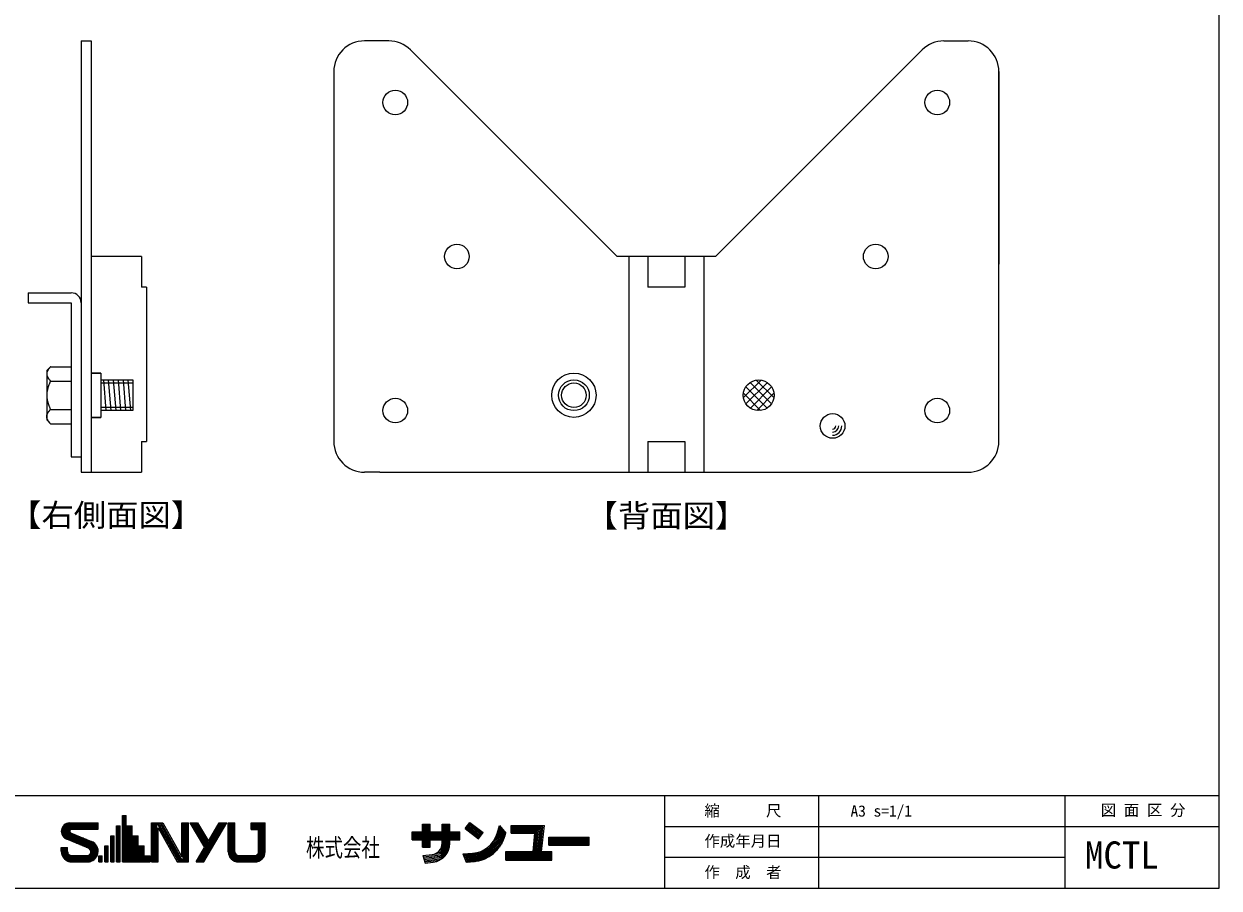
# Model space of a CAD drawing. Units: millimetres on the paper. Extents: x -195 to 195, y -138 to 138.
# Drawn here: x 0.7 to 194.8, y -137.5 to 2.8 of the extents above; entities that cross this region are included whole.
import ezdxf
from ezdxf.enums import TextEntityAlignment as Align

# ---------------------------------------------------------------- set-up
doc = ezdxf.new("R2010")
doc.units = ezdxf.units.MM
for name, color, linetype, lineweight in [('0-2_本体', 7, 'Continuous', 18), ('0-3_稼動片', 7, 'Continuous', 18), ('0-4_ﾎﾞﾙﾄ', 4, 'Continuous', 9), ('0-8_寸法線', 4, 'Continuous', 9), ('F-0_枠図面', 4, 'Continuous', 9)]:
    doc.layers.add(name, color=color, linetype=linetype, lineweight=lineweight)
doc.layers.add('F-2_文字1', color=7, linetype='Continuous')
doc.layers.add('F-3_文字2', color=7, linetype='Continuous')
doc.styles.add('ＭＳ ゴシック', font='')
doc.styles.get('ＭＳ ゴシック').set_extended_font_data('MS Gothic')

msp = doc.modelspace()

# ---------------------------------------------------------------- linework, layer by layer
at = {"layer": '0-2_本体'}
for p, q in [((10, 0), (11.6, 0)), ((11.6, 0), (11.6, -70)), ((59.929, 0), (56, 0)), ((150.071, 0), (154, 0)), ((63.464, -1.464), (97, -35)), ((51, -5), (51, -65)), ((159, -5), (159, -36.255)), ((159, -65), (159, -5)), ((19.8, -35), (11.6, -35)), ((19.8, -35), (19.8, -40)), ((98.9, -35), (98.9, -70)), ((102, -35), (102, -40)), ((108, -35), (108, -40)), ((111.1, -35), (111.1, -70)), ((20.6, -40), (19.8, -40)), ((20.6, -40), (20.6, -65)), ((108, -40), (102, -40)), ((13.2, -53.912), (11.6, -53.912)), ((13.2, -53.912), (13.2, -61.112)), ((11.6, -61.112), (13.2, -61.112)), ((13.2, -61.112), (11.6, -61.112)), ((19.8, -65), (20.6, -65)), ((19.8, -65), (19.8, -70)), ((102, -65), (102, -70)), ((102, -65), (108, -65)), ((108, -65), (108, -70)), ((58.5, -70), (56, -70)), ((58.5, -70), (154, -70))]:
    msp.add_line(p, q, dxfattribs=at)
at = {"layer": '0-2_本体', "color": 4, "lineweight": 9}
for p, q in [((117.531, -57.903), (120.391, -55.043)), ((121.353, -59.615), (117.897, -56.16)), ((117.932, -58.917), (121.404, -55.444)), ((122.068, -58.917), (118.596, -55.444)), ((118.647, -59.615), (122.103, -56.16)), ((122.469, -57.903), (119.609, -55.043)), ((120.316, -59.992), (117.52, -57.197)), ((119.684, -59.992), (122.48, -57.197))]:
    msp.add_line(p, q, dxfattribs=at)
at = {"layer": '0-2_本体'}
for points in [[(10, 0), (10, -70), (19.8, -70)], [(146.536, -1.464), (113, -35), (97, -35)], [(11.6, -53.912), (13.2, -53.912), (13.2, -61.112)]]:
    msp.add_lwpolyline(points, dxfattribs=at)
for centre, radius in [((61, -10), 2), ((149, -10), 2), ((71, -35), 2), ((139, -35), 2), ((90, -57.512), 3.6), ((120, -57.512), 2.5), ((61, -60), 2), ((149, -60), 2), ((132, -62.5), 2)]:
    msp.add_circle(centre, radius, dxfattribs=at)
for centre, start, end in [((56, -5), 90, 180), ((59.929, -5), 45, 90), ((59.929, -5), 45, 90), ((150.071, -5), 90, 135), ((154, -5), 0, 90), ((56, -65), 180, 270), ((154, -65), 270, 0)]:
    msp.add_arc(centre, 5, start, end, dxfattribs=at)
at = {"layer": '0-2_本体', "color": 4, "lineweight": 9}
for radius in [1.5, 1, 0.5]:
    msp.add_arc((132, -62.5), radius, 270, 0, dxfattribs=at)
at = {"layer": '0-3_稼動片'}
for p, q in [((1.4, -40.9), (1.4, -42.5)), ((1.4, -40.9), (8.4, -40.9)), ((1.4, -42.5), (8.4, -42.5)), ((8.4, -42.5), (8.4, -67.5)), ((10, -42.5), (10, -67.5)), ((8.4, -67.5), (10, -67.5))]:
    msp.add_line(p, q, dxfattribs=at)
msp.add_arc((8.4, -42.5), 1.6, 0, 90, dxfattribs=at)
at = {"layer": '0-4_ﾎﾞﾙﾄ'}
for p, q in [((4.4, -53.5), (5, -52.894)), ((5, -55.203), (8.4, -55.203)), ((13.2, -55.012), (18.4, -55.012)), ((13.2, -55.512), (18.4, -55.512)), ((13.6, -55.012), (14, -60.012)), ((14.4, -55.012), (14.8, -60.012)), ((15.2, -55.012), (15.6, -60.012)), ((16, -55.012), (16.4, -60.012)), ((16.8, -55.012), (17.2, -60.012)), ((17.598, -55.012), (18, -60.012)), ((18.4, -55.012), (18.4, -60.012)), ((18.4, -59.512), (13.2, -59.512)), ((18.4, -60.012), (13.2, -60.012)), ((5, -62.131), (4.4, -61.5))]:
    msp.add_line(p, q, dxfattribs=at)
at = {"layer": '0-4_ﾎﾞﾙﾄ', "color": 7, "lineweight": 18}
for p, q in [((4.4, -53.5), (4.4, -61.5)), ((5, -52.894), (8.4, -52.894)), ((5, -62.131), (8.4, -62.131))]:
    msp.add_line(p, q, dxfattribs=at)
at = {"layer": '0-4_ﾎﾞﾙﾄ'}
for points in [[(5, -52.894), (4.982, -52.916), (4.952, -52.956), (4.921, -52.995), (4.891, -53.034), (4.861, -53.073), (4.831, -53.112), (4.801, -53.151), (4.773, -53.19), (4.744, -53.229), (4.716, -53.269), (4.689, -53.308), (4.663, -53.347), (4.638, -53.386), (4.613, -53.425), (4.589, -53.464), (4.567, -53.503), (4.545, -53.543), (4.525, -53.582), (4.506, -53.621), (4.488, -53.66), (4.472, -53.699), (4.457, -53.739), (4.444, -53.778), (4.432, -53.817), (4.422, -53.856), (4.414, -53.895), (4.408, -53.935), (4.403, -53.974), (4.401, -54.013), (4.4, -54.036), (4.4, -54.059), (4.402, -54.099), (4.406, -54.139), (4.412, -54.179), (4.42, -54.219), (4.429, -54.259), (4.441, -54.299), (4.454, -54.339), (4.468, -54.379)], [(4.468, -54.379), (4.485, -54.419), (4.502, -54.459), (4.521, -54.499), (4.541, -54.539), (4.563, -54.579), (4.586, -54.619), (4.609, -54.659), (4.634, -54.699), (4.66, -54.739), (4.686, -54.779), (4.713, -54.819), (4.741, -54.859), (4.77, -54.899), (4.799, -54.939), (4.829, -54.979), (4.859, -55.02), (4.889, -55.06), (4.92, -55.1), (4.951, -55.14), (4.982, -55.18), (5, -55.203), (4.982, -55.249), (4.951, -55.328), (4.921, -55.406), (4.89, -55.485), (4.86, -55.564), (4.83, -55.643), (4.801, -55.721), (4.772, -55.8), (4.744, -55.879), (4.716, -55.958), (4.689, -56.036), (4.662, -56.115), (4.637, -56.194), (4.612, -56.273), (4.589, -56.351), (4.566, -56.43), (4.545, -56.509), (4.524, -56.588)], [(4.524, -56.588), (4.505, -56.666), (4.488, -56.745), (4.471, -56.824), (4.457, -56.903), (4.443, -56.982), (4.432, -57.06), (4.422, -57.139), (4.414, -57.218), (4.407, -57.297), (4.403, -57.376), (4.4, -57.454), (4.4, -57.5), (4.4, -57.546), (4.402, -57.626), (4.406, -57.705), (4.412, -57.785), (4.42, -57.865), (4.43, -57.944), (4.441, -58.024), (4.455, -58.103), (4.469, -58.183), (4.485, -58.263), (4.503, -58.342), (4.522, -58.422), (4.542, -58.502), (4.564, -58.581), (4.586, -58.661), (4.61, -58.74), (4.635, -58.82), (4.66, -58.9), (4.687, -58.979), (4.714, -59.059), (4.742, -59.139), (4.771, -59.218), (4.8, -59.298), (4.829, -59.378), (4.859, -59.457), (4.89, -59.537), (4.92, -59.616)], [(4.472, -60.628), (4.488, -60.588), (4.506, -60.549), (4.525, -60.51), (4.545, -60.471), (4.567, -60.432), (4.589, -60.393), (4.613, -60.353), (4.638, -60.314), (4.663, -60.275), (4.689, -60.236), (4.716, -60.197), (4.744, -60.158), (4.773, -60.118), (4.801, -60.079), (4.831, -60.04), (4.861, -60.001), (4.891, -59.962), (4.921, -59.923), (4.952, -59.884), (4.982, -59.845), (5, -59.822), (8.4, -59.822)], [(4.92, -59.616), (4.951, -59.696), (4.982, -59.776), (5, -59.822)], [(5, -62.131), (4.982, -62.108), (4.951, -62.068), (4.92, -62.028), (4.889, -61.988), (4.859, -61.948), (4.829, -61.908), (4.799, -61.868), (4.77, -61.828), (4.741, -61.788), (4.713, -61.747), (4.686, -61.707), (4.66, -61.667), (4.634, -61.627), (4.609, -61.587), (4.586, -61.547), (4.563, -61.507), (4.541, -61.467), (4.521, -61.427), (4.502, -61.387), (4.485, -61.347), (4.468, -61.307), (4.454, -61.267), (4.441, -61.227), (4.429, -61.187), (4.42, -61.147), (4.412, -61.107), (4.406, -61.067), (4.402, -61.027), (4.4, -60.987), (4.4, -60.964), (4.401, -60.941), (4.403, -60.902), (4.408, -60.863), (4.414, -60.824), (4.422, -60.784), (4.432, -60.745), (4.444, -60.706), (4.457, -60.667), (4.472, -60.628)]]:
    msp.add_lwpolyline(points, dxfattribs=at)
for radius in [2.5, 2]:
    msp.add_circle((90, -57.512), radius, dxfattribs=at)
at = {"layer": 'F-0_枠図面', "color": 7, "lineweight": 18}
for p, q in [((194.75, -137.5), (194.75, 137.5)), ((194.75, -132.5), (194.75, -132.5))]:
    msp.add_line(p, q, dxfattribs=at)
at = {"layer": 'F-0_枠図面', "lineweight": 18}
for p, q in [((-194.75, -122.5), (194.75, -122.5)), ((104.75, -137.5), (104.75, -122.5)), ((129.75, -137.5), (129.75, -122.5)), ((169.75, -137.5), (169.75, -122.5)), ((104.75, -127.5), (194.75, -127.5)), ((104.75, -132.5), (169.75, -132.5))]:
    msp.add_line(p, q, dxfattribs=at)
at = {"layer": 'F-0_枠図面'}
for p, q in [((16.726, -125.729), (17.326, -125.729)), ((16.726, -133.256), (16.726, -125.729)), ((16.937, -133.256), (16.937, -125.729)), ((17.148, -133.256), (17.148, -125.729)), ((17.326, -127.394), (17.326, -125.729)), ((6.824, -127.894), (12.763, -127.894)), ((6.906, -127.683), (12.763, -127.683)), ((7.035, -127.472), (12.763, -127.472)), ((7.23, -127.261), (12.763, -127.261)), ((7.557, -127.05), (12.763, -127.05)), ((8.1, -126.928), (12.763, -126.928)), ((8.358, -127.961), (12.763, -127.961)), ((12.763, -127.961), (12.763, -126.928)), ((15.76, -127.394), (16.305, -127.394)), ((15.76, -133.256), (15.76, -127.394)), ((15.971, -133.256), (15.971, -127.394)), ((16.182, -133.256), (16.182, -127.394)), ((16.305, -133.256), (16.305, -127.394)), ((17.326, -127.394), (18.292, -127.394)), ((17.359, -133.256), (17.359, -127.394)), ((17.57, -133.256), (17.57, -127.394)), ((17.781, -133.256), (17.781, -127.394)), ((17.992, -133.256), (17.992, -127.394)), ((18.203, -133.256), (18.203, -127.394)), ((18.292, -129.015), (18.292, -127.394)), ((21.422, -126.928), (23.254, -126.928)), ((21.422, -133.256), (21.422, -126.928)), ((21.633, -133.256), (21.633, -126.928)), ((21.844, -133.256), (21.844, -126.928)), ((22.055, -133.256), (22.055, -126.928)), ((22.26, -126.904), (25.828, -133.256)), ((22.266, -133.256), (22.266, -126.928)), ((22.488, -133.256), (22.488, -127.741)), ((22.488, -127.741), (25.586, -133.256)), ((22.516, -126.928), (26.069, -133.256)), ((22.758, -126.928), (26.312, -133.256)), ((23, -126.928), (26.468, -133.105)), ((23.254, -126.928), (26.352, -132.444)), ((26.352, -132.444), (26.352, -126.928)), ((26.352, -126.928), (27.418, -126.928)), ((26.574, -133.256), (26.574, -126.928)), ((26.785, -133.256), (26.785, -126.928)), ((26.996, -133.256), (26.996, -126.928)), ((27.207, -133.256), (27.207, -126.928)), ((27.418, -133.256), (27.418, -126.928)), ((27.651, -126.928), (28.89, -126.928)), ((27.651, -126.928), (30.028, -130.934)), ((27.896, -126.928), (30.28, -130.945)), ((28.141, -126.928), (30.403, -130.738)), ((28.387, -126.928), (30.526, -130.532)), ((28.632, -126.928), (30.648, -130.325)), ((28.89, -126.928), (30.648, -129.89)), ((28.908, -133.256), (32.664, -126.928)), ((29.153, -133.256), (32.91, -126.928)), ((29.399, -133.256), (33.155, -126.928)), ((29.644, -133.256), (33.4, -126.928)), ((29.889, -133.256), (33.646, -126.928)), ((30.648, -129.89), (32.406, -126.928)), ((32.406, -126.928), (33.646, -126.928)), ((33.879, -131.591), (33.879, -126.928)), ((33.879, -126.928), (34.945, -126.928)), ((34.09, -131.719), (34.09, -126.928)), ((34.301, -131.719), (34.301, -126.928)), ((34.512, -131.719), (34.512, -126.928)), ((34.723, -131.719), (34.723, -126.928)), ((34.945, -131.591), (34.945, -126.928)), ((37.609, -126.928), (39.874, -126.928)), ((37.609, -127.994), (37.609, -126.928)), ((37.609, -127.994), (38.808, -127.994)), ((37.82, -127.994), (37.82, -126.928)), ((38.031, -127.994), (38.031, -126.928)), ((38.242, -127.994), (38.242, -126.928)), ((38.453, -127.994), (38.453, -126.928)), ((38.664, -127.994), (38.664, -126.928)), ((38.808, -131.591), (38.808, -127.994)), ((38.875, -127.994), (38.875, -126.928)), ((39.03, -131.719), (39.03, -126.928)), ((39.241, -131.719), (39.241, -126.928)), ((39.452, -131.719), (39.452, -126.928)), ((39.663, -131.719), (39.663, -126.928)), ((39.874, -131.591), (39.874, -126.928)), ((65.411, -128.373), (65.411, -127.121)), ((65.411, -127.121), (66.663, -127.121)), ((65.622, -130.845), (65.622, -127.121)), ((65.833, -130.845), (65.833, -127.121)), ((66.043, -130.845), (66.043, -127.121)), ((66.254, -130.845), (66.254, -127.121)), ((66.465, -130.845), (66.465, -127.121)), ((66.663, -128.373), (66.663, -127.121)), ((68.608, -127.121), (69.86, -127.121)), ((68.608, -128.373), (68.608, -127.121)), ((68.819, -132.531), (68.819, -127.121)), ((69.03, -132.324), (69.03, -127.121)), ((69.241, -132.072), (69.241, -127.121)), ((69.452, -131.751), (69.452, -127.121)), ((69.663, -131.301), (69.663, -127.121)), ((69.86, -128.373), (69.86, -127.121)), ((72.359, -127.85), (73.123, -126.857)), ((72.359, -127.85), (74.502, -129.498)), ((72.488, -127.683), (74.63, -129.33)), ((72.617, -127.515), (74.759, -129.163)), ((72.745, -127.348), (74.888, -128.996)), ((72.874, -127.181), (75.016, -128.829)), ((73.003, -127.014), (75.145, -128.662)), ((73.123, -126.857), (75.265, -128.505)), ((77.487, -128.735), (78.47, -128.014)), ((77.517, -128.636), (77.902, -127.351)), ((77.588, -128.4), (78.333, -127.854)), ((77.688, -128.065), (78.195, -127.693)), ((77.789, -127.729), (78.057, -127.533)), ((77.902, -127.351), (78.952, -128.577)), ((79.838, -128.604), (79.838, -127.351)), ((79.838, -127.351), (85.208, -127.351)), ((79.838, -127.562), (84.973, -127.562)), ((79.838, -127.773), (84.738, -127.773)), ((79.838, -127.984), (84.503, -127.984)), ((84.1, -131.689), (84.503, -127.984)), ((84.312, -131.689), (84.738, -127.773)), ((84.524, -131.689), (84.973, -127.562)), ((84.749, -131.57), (85.208, -127.351)), ((6.768, -128.316), (8.109, -128.316)), ((6.779, -128.105), (8.137, -128.105)), ((6.791, -128.527), (8.322, -128.527)), ((6.848, -128.738), (8.83, -128.738)), ((6.946, -128.949), (9.338, -128.949)), ((7.095, -129.16), (9.847, -129.16)), ((7.324, -129.371), (10.355, -129.371)), ((7.601, -129.526), (11.134, -130.991)), ((7.735, -129.582), (10.864, -129.582)), ((8.243, -129.793), (11.372, -129.793)), ((8.275, -128.508), (11.695, -129.926)), ((8.752, -130.003), (11.857, -130.003)), ((14.795, -133.256), (14.795, -129.015)), ((14.795, -129.015), (15.338, -129.015)), ((15.006, -133.256), (15.006, -129.015)), ((15.216, -133.256), (15.216, -129.015)), ((15.338, -133.256), (15.338, -129.015)), ((18.292, -129.015), (19.258, -129.015)), ((18.414, -133.256), (18.414, -129.015)), ((18.625, -133.256), (18.625, -129.015)), ((18.836, -133.256), (18.836, -129.015)), ((19.047, -133.256), (19.047, -129.015)), ((19.258, -130.636), (19.258, -129.015)), ((63.73, -128.373), (65.411, -128.373)), ((63.73, -129.691), (63.73, -128.373)), ((63.73, -128.426), (71.475, -128.426)), ((63.73, -128.637), (71.475, -128.637)), ((63.73, -128.848), (71.475, -128.848)), ((63.73, -129.059), (71.475, -129.059)), ((63.73, -129.27), (71.475, -129.27)), ((63.73, -129.48), (71.475, -129.48)), ((63.73, -129.691), (65.411, -129.691)), ((65.411, -130.845), (65.411, -129.691)), ((66.663, -128.373), (68.608, -128.373)), ((66.663, -129.691), (68.608, -129.691)), ((66.663, -130.845), (66.663, -129.691)), ((68.608, -130.22), (68.608, -129.691)), ((69.86, -128.373), (71.475, -128.373)), ((69.86, -129.691), (71.475, -129.691)), ((69.86, -130.215), (69.86, -129.691)), ((71.475, -129.691), (71.475, -128.373)), ((73.132, -133.235), (78.801, -129.079)), ((73.533, -133.203), (78.687, -129.425)), ((73.939, -133.167), (78.536, -129.797)), ((74.502, -129.498), (75.265, -128.505)), ((76.271, -130.673), (78.902, -128.744)), ((76.895, -129.953), (78.884, -128.496)), ((77.18, -129.484), (78.746, -128.336)), ((77.362, -129.088), (78.608, -128.175)), ((78.798, -129.092), (78.952, -128.577)), ((79.838, -128.195), (84.268, -128.195)), ((79.838, -128.406), (84.032, -128.406)), ((79.838, -128.604), (83.679, -128.604)), ((83.357, -131.57), (83.679, -128.604)), ((83.463, -131.689), (83.809, -128.512)), ((83.675, -131.689), (84.032, -128.406)), ((83.888, -131.689), (84.268, -128.195)), ((85.903, -130.548), (85.903, -129.23)), ((85.903, -129.23), (92.495, -129.23)), ((85.903, -129.388), (92.495, -129.388)), ((85.903, -129.599), (92.495, -129.599)), ((85.903, -129.81), (92.495, -129.81)), ((92.495, -130.548), (92.495, -129.23)), ((6.768, -130.925), (7.8, -130.925)), ((6.768, -131.524), (6.768, -130.925)), ((6.769, -131.058), (7.801, -131.058)), ((6.769, -131.269), (7.801, -131.269)), ((6.769, -131.48), (7.801, -131.48)), ((6.776, -131.691), (7.814, -131.691)), ((6.809, -131.902), (7.896, -131.902)), ((7.8, -131.558), (7.8, -130.925)), ((9.26, -130.214), (12.162, -130.214)), ((9.769, -130.425), (12.369, -130.425)), ((10.277, -130.636), (12.517, -130.636)), ((10.786, -130.847), (12.625, -130.847)), ((11.27, -131.058), (12.699, -131.058)), ((11.475, -131.269), (12.744, -131.269)), ((11.483, -131.902), (12.721, -131.902)), ((11.554, -131.48), (12.762, -131.48)), ((11.556, -131.691), (12.755, -131.691)), ((13.829, -130.636), (14.373, -130.636)), ((13.829, -133.256), (13.829, -130.636)), ((14.04, -133.256), (14.04, -130.636)), ((14.251, -133.256), (14.251, -130.636)), ((14.373, -133.256), (14.373, -130.636)), ((19.258, -130.636), (20.223, -130.636)), ((19.258, -133.256), (19.258, -130.636)), ((19.469, -133.256), (19.469, -130.636)), ((19.679, -133.256), (19.679, -130.636)), ((19.89, -133.256), (19.89, -130.636)), ((20.101, -133.256), (20.101, -130.636)), ((20.223, -132.257), (20.223, -130.636)), ((28.65, -133.256), (30.028, -130.934)), ((33.879, -131.613), (33.901, -131.613)), ((33.884, -131.719), (34.958, -131.719)), ((33.914, -131.93), (35.049, -131.93)), ((38.703, -131.93), (39.839, -131.93)), ((38.794, -131.719), (39.869, -131.719)), ((65.411, -130.845), (66.663, -130.845)), ((66.993, -132.047), (69.376, -131.751)), ((67.811, -131.733), (69.35, -131.541)), ((68.101, -131.484), (69.324, -131.332)), ((68.29, -131.248), (69.298, -131.123)), ((68.502, -132.62), (68.502, -130.827)), ((68.608, -132.62), (68.608, -130.223)), ((71.97, -131.966), (73.555, -131.837)), ((72.064, -132.187), (72.415, -131.93)), ((72.148, -132.387), (72.816, -131.897)), ((72.233, -132.586), (73.217, -131.865)), ((72.318, -132.785), (73.619, -131.832)), ((72.403, -132.985), (74.05, -131.777)), ((72.487, -133.184), (74.584, -131.648)), ((72.73, -133.268), (75.458, -131.269)), ((74.393, -133.096), (78.332, -130.209)), ((74.932, -132.962), (78.042, -130.683)), ((75.664, -132.687), (77.559, -131.298)), ((78.949, -132.954), (78.949, -131.57)), ((78.949, -131.57), (83.357, -131.57)), ((78.949, -131.689), (86.397, -131.689)), ((78.949, -131.9), (86.397, -131.9)), ((84.749, -131.57), (86.397, -131.57)), ((85.903, -130.021), (92.495, -130.021)), ((85.903, -130.232), (92.495, -130.232)), ((85.903, -130.443), (92.495, -130.443)), ((85.903, -130.548), (92.495, -130.548)), ((86.397, -132.954), (86.397, -131.57)), ((6.871, -132.113), (8.098, -132.113)), ((6.963, -132.324), (12.568, -132.324)), ((7.093, -132.535), (12.438, -132.535)), ((7.272, -132.746), (12.26, -132.746)), ((7.526, -132.957), (12.005, -132.957)), ((7.952, -133.168), (11.579, -133.168)), ((8.466, -132.224), (11, -132.224)), ((8.5, -133.256), (11.175, -133.256)), ((11.29, -132.113), (12.66, -132.113)), ((12.863, -133.256), (12.863, -132.257)), ((12.863, -132.257), (13.407, -132.257)), ((12.863, -133.256), (13.407, -133.256)), ((13.039, -133.256), (13.039, -132.257)), ((13.25, -133.256), (13.25, -132.257)), ((13.407, -133.256), (13.407, -132.257)), ((13.829, -133.256), (14.373, -133.256)), ((14.795, -133.256), (15.338, -133.256)), ((15.76, -133.256), (16.305, -133.256)), ((16.726, -133.256), (21.189, -133.256)), ((20.223, -132.257), (21.189, -132.257)), ((20.312, -133.256), (20.312, -132.257)), ((20.523, -133.256), (20.523, -132.257)), ((20.734, -133.256), (20.734, -132.257)), ((20.945, -133.256), (20.945, -132.257)), ((21.156, -133.256), (21.156, -132.257)), ((21.189, -133.256), (21.189, -132.257)), ((21.422, -133.256), (22.488, -133.256)), ((25.586, -133.256), (27.418, -133.256)), ((28.65, -133.256), (29.889, -133.256)), ((33.972, -132.141), (35.305, -132.141)), ((34.063, -132.351), (39.69, -132.351)), ((34.192, -132.562), (39.561, -132.562)), ((34.372, -132.773), (39.381, -132.773)), ((34.632, -132.984), (39.121, -132.984)), ((35.097, -133.195), (38.655, -133.195)), ((35.544, -132.191), (38.209, -132.191)), ((35.544, -133.256), (38.209, -133.256)), ((38.448, -132.141), (39.781, -132.141)), ((65.462, -132.238), (66.986, -132.048)), ((65.462, -132.238), (65.872, -133.449)), ((65.531, -132.442), (69.313, -131.971)), ((65.6, -132.646), (69.134, -132.206)), ((65.669, -132.85), (68.91, -132.446)), ((65.738, -133.054), (68.617, -132.695)), ((65.807, -133.258), (68.197, -132.96)), ((65.872, -133.449), (67.154, -133.289)), ((71.97, -131.966), (72.53, -133.284)), ((72.53, -133.284), (73.846, -133.178)), ((78.949, -132.111), (86.397, -132.111)), ((78.949, -132.322), (86.397, -132.322)), ((78.949, -132.533), (86.397, -132.533)), ((78.949, -132.744), (86.397, -132.744)), ((78.949, -132.954), (86.397, -132.954))]:
    msp.add_line(p, q, dxfattribs=at)
at = {"layer": 'F-0_枠図面', "color": 7, "lineweight": 18}
msp.add_lwpolyline([(-194.75, 137.5), (-194.75, -137.5), (194.75, -137.5)], dxfattribs=at)
at = {"layer": 'F-0_枠図面'}
for centre, radius, start, end in [((8.118, -128.279), 1.35, 90.76968, 251.60579), ((8.384, -128.245), 0.284, 92.62549, 247.52919), ((11.032, -131.525), 1.731, 269.93188, 67.46921), ((73.281, -127.446), 4.4, 273.5696, 344.30289), ((73.277, -127.442), 5.762, 273.9684, 344.73839), ((8.5, -131.524), 1.732, 179.99979, 270.00009), ((8.466, -131.558), 0.666, 179.99979, 270.00009), ((10.932, -131.592), 0.632, 267.5421, 69.85329), ((35.544, -131.591), 1.665, 179.99979, 270.00009), ((35.544, -131.591), 0.6, 179.99979, 270.00009), ((38.209, -131.591), 0.6, 270.00009, 0), ((38.209, -131.591), 1.665, 270.00009, 0), ((66.757, -130.211), 1.851, 277.12369, 0.28418), ((66.757, -130.211), 3.103, 277.45369, 359.92859)]:
    msp.add_arc(centre, radius, start, end, dxfattribs=at)

# ---------------------------------------------------------------- texts
at = {"layer": '0-8_寸法線', "color": 7, "style": 'ＭＳ ゴシック', "width": 1.05}
for s, p in [('【右側面図】', (-1.695, -79.897)), ('【背面図】', (91.9, -80))]:
    msp.add_text(s, height=3.666, dxfattribs=at).set_placement(p, align=Align.BOTTOM_LEFT)
at = {"layer": 'F-0_枠図面', "color": 7, "style": 'ＭＳ ゴシック', "width": 0.75}
msp.add_text('株式会社', height=2.933, dxfattribs=at).set_placement((46.49, -133.275), align=Align.BOTTOM_LEFT)
at = {"layer": 'F-2_文字1', "style": 'ＭＳ ゴシック'}
for s, p in [('縮\u3000\u3000\u3000尺', (111.193, -126.398)), ('図 面 区 分', (175.538, -126.316)), ('作成年月日', (111.193, -131.325)), ('作\u3000成\u3000者', (111.193, -136.398))]:
    msp.add_text(s, height=1.833, dxfattribs=at).set_placement(p, align=Align.BOTTOM_LEFT)
at = {"layer": 'F-3_文字2', "style": 'ＭＳ ゴシック'}
for s, height, p in [('A3 s=1/1', 1.833, (134.91, -126.451)), ('MCTL', 4.399, (172.982, -135.647))]:
    msp.add_text(s, height=height, dxfattribs=at).set_placement(p, align=Align.BOTTOM_LEFT)

doc.saveas('drawing.dxf')
